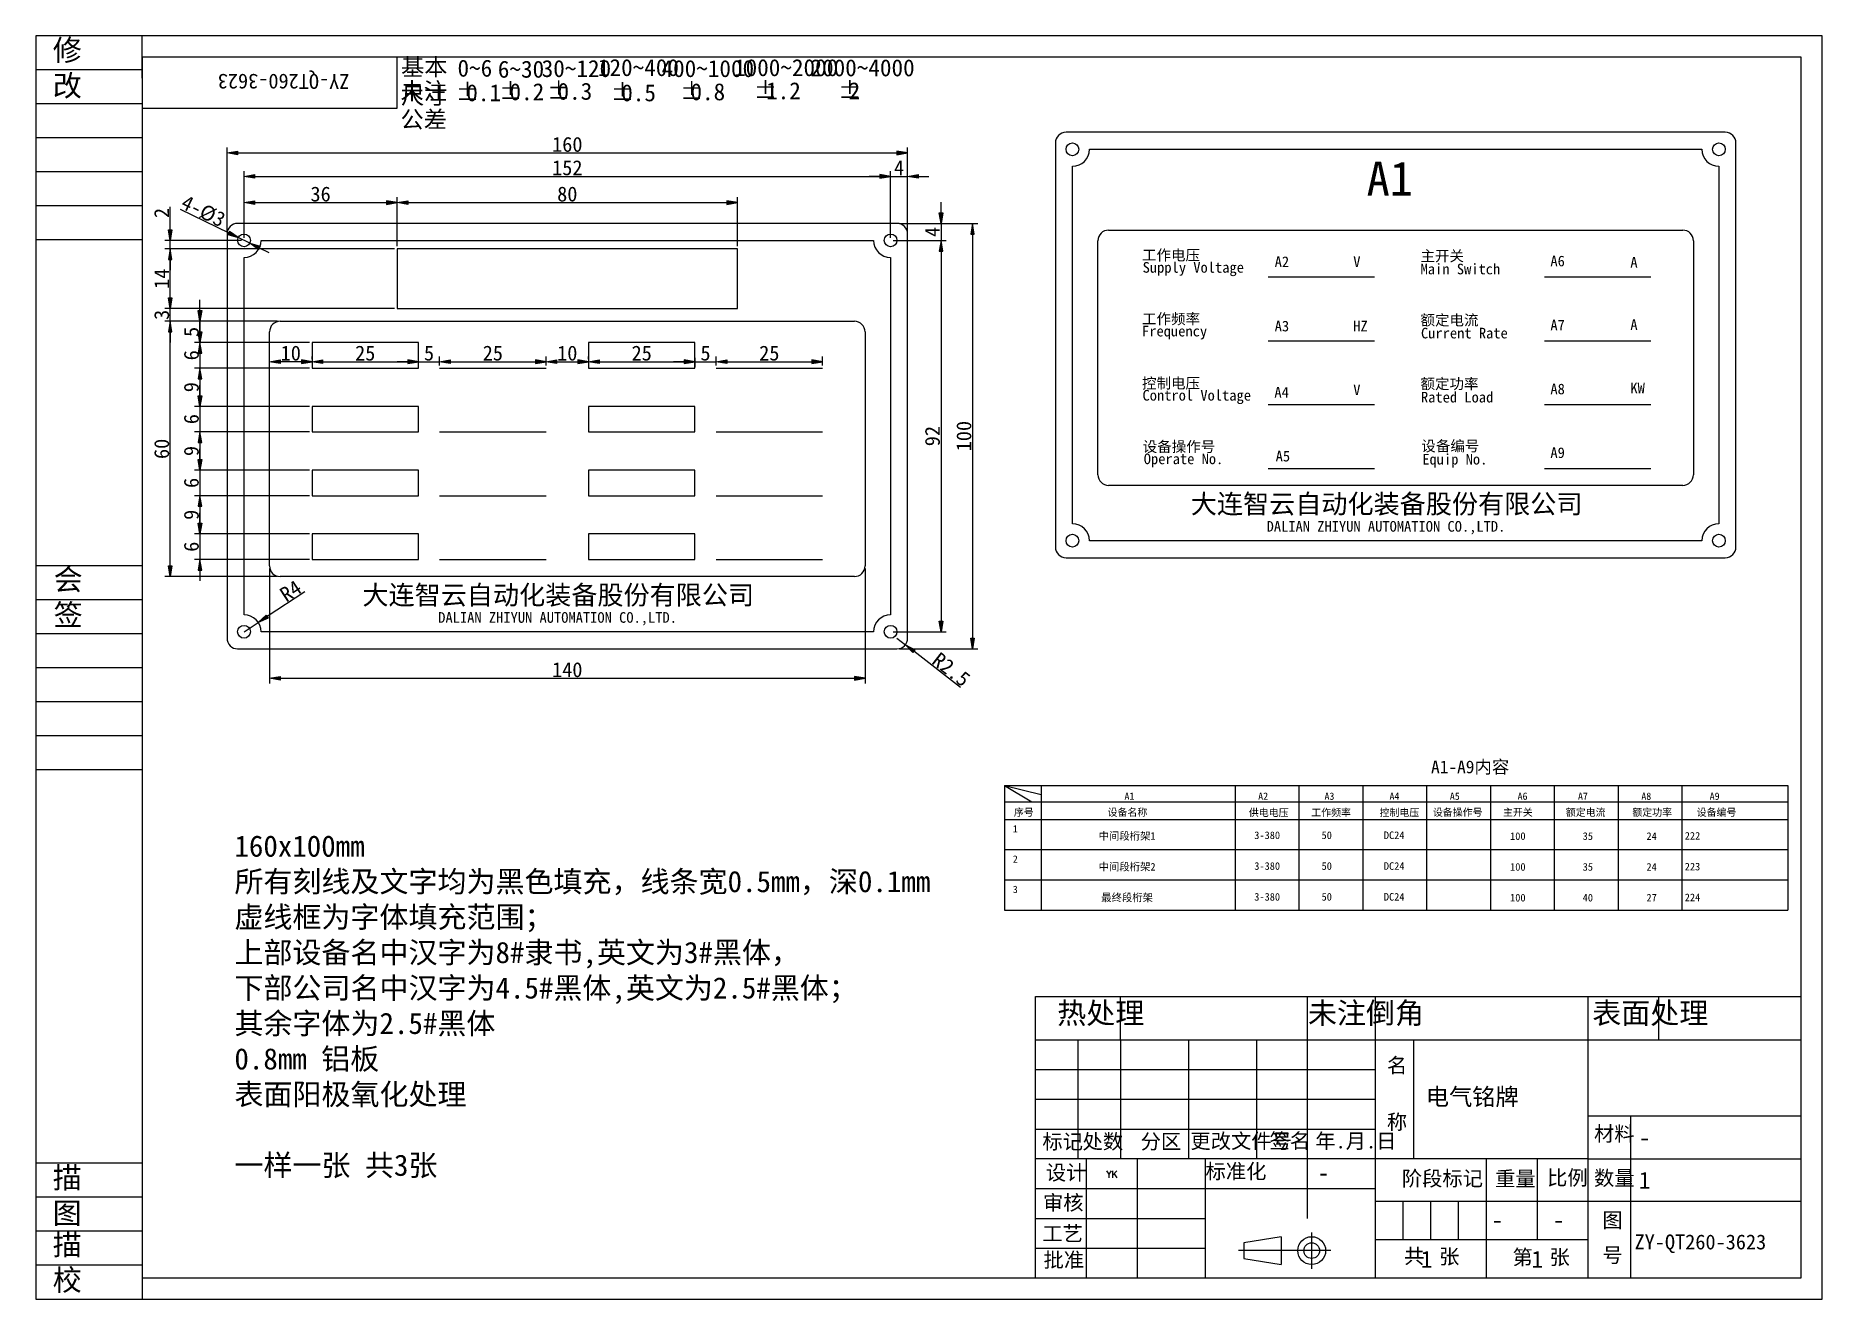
# Model space of a CAD drawing. Header units: millimetres. Extents: x 0 to 3335, y -461 to 272.
# Drawn here: x 2697 to 3335, y -461 to -10 of the extents above; entities outside this region: 1.
import ezdxf
from ezdxf.enums import TextEntityAlignment as Align

# ---------------------------------------------------------------- set-up
doc = ezdxf.new("R2010")
doc.units = ezdxf.units.MM
doc.layers.get('0').update_dxf_attribs({"lineweight": 18})
for name, color, linetype, lineweight in [('01', 7, 'Continuous', 25), ('02', 1, 'Continuous', 25), ('0_1', 7, 'Continuous', 25), ('11_1', 1, 'Continuous', 25), ('6', 7, 'Continuous', 25), ('EPLAN100_1', 7, 'Continuous', 50), ('EPLAN108', 5, 'Continuous', 35), ('EPLAN201', 73, 'Continuous', 35), ('EPLAN451', 73, 'Continuous', 35), ('EPLAN452', 73, 'Continuous', 35), ('EPLAN453', 73, 'Continuous', 35), ('尺寸线层', 3, 'Continuous', 18)]:
    doc.layers.add(name, color=color, linetype=linetype, lineweight=lineweight)
doc.styles.get("Standard").update_dxf_attribs({"font": 'txt.shx'})
doc.styles.add('宋体', font='')
doc.styles.get('宋体').set_extended_font_data('宋体')

# ---------------------------------------------------------------- blocks, each defined once
blk = doc.blocks.new('标题栏')
at = {"layer": '01', "ltscale": 1.52}
for p, q in [((235, 5), (235, 71.2)), ((235, 71.2), (415, 71.2)), ((255, 61), (255, 71.2)), ((299, 19), (299, 71.2)), ((315, 5), (315, 71.2)), ((365, 5), (365, 71.2)), ((381.57, 61), (381.57, 71.2)), ((415, 5), (415, 71.2)), ((235, 61), (415, 61)), ((245, 61), (245, 33)), ((255, 61), (255, 33)), ((271, 61), (271, 33)), ((287, 61), (287, 33)), ((324, 33), (324, 61)), ((415, 43), (365, 43)), ((375, 5), (375, 43)), ((235, 40), (315, 40)), ((365, 33), (235, 33)), ((247, 5), (247, 33)), ((259, 5), (259, 33)), ((275, 5), (275, 33)), ((341, 33), (341, 5)), ((353, 33), (353, 14)), ((365, 33), (415, 33)), ((235, 26), (315, 26)), ((415, 23), (315, 23)), ((292.83, 14.7), (284.04, 13.27)), ((284.04, 13.27), (284.04, 9.59)), ((292.83, 14.7), (292.83, 8.15)), ((299.97, 7.13), (299.97, 15.72)), ((365, 14), (315, 14)), ((304.45, 11.43), (282.75, 11.43)), ((284.04, 9.59), (292.83, 8.15)), ((235, 5), (415, 5))]:
    blk.add_line(p, q, dxfattribs=at)
for radius in [3.28, 1.84]:
    blk.add_circle((299.97, 11.43), radius, dxfattribs=at)
at = {"layer": '02', "ltscale": 1.52}
for p, q in [((235, 54), (315, 54)), ((235, 47), (315, 47)), ((321.5, 14), (321.5, 23)), ((328, 14), (328, 23)), ((334.5, 14), (334.5, 23)), ((235, 19), (275, 19)), ((235, 12), (275, 12))]:
    blk.add_line(p, q, dxfattribs=at)
at = {"layer": '11_1', "style": '宋体'}
for s, height, p in [('热处理', 5, (240.15, 69.78)), ('未注倒角', 5, (299.09, 69.78)), ('表面处理', 5, (365.93, 69.78)), ('名', 3.5, (317.64, 56.72)), ('称', 3.5, (317.64, 43.43)), ('标记', 3.5, (236.66, 38.81)), ('处数', 3.5, (246.09, 38.84)), ('分区', 3.5, (259.75, 38.84)), ('更改文件号', 3.5, (271.46, 38.94)), ('签名', 3.5, (290.05, 38.99)), ('年.月.日', 3.5, (300.81, 38.96)), ('材料', 3.5, (366.33, 40.66)), ('设计', 3.5, (237.47, 31.53)), ('标准化', 3.5, (275, 31.81)), ('阶段标记', 3.5, (321.15, 30.15)), ('重量', 3.5, (343.08, 30.09)), ('比例', 3.5, (355.31, 30.32)), ('数量', 3.5, (366.33, 30.25)), ('审核', 3.5, (236.79, 24.46)), ('工艺', 3.5, (236.63, 17.2)), ('图', 3.5, (368.3, 20.35)), ('批准', 3.5, (236.92, 11)), ('共', 3.5, (321.69, 11.91)), ('张', 3.5, (329.92, 11.8)), ('第', 3.5, (347.18, 11.65)), ('张', 3.5, (355.87, 11.67)), ('号', 3.5, (368.3, 12.13))]:
    blk.add_text(s, height=height, dxfattribs=at).set_placement(p, align=Align.TOP_LEFT)
blk = doc.blocks.new('EPLFRAME')
at = {"layer": 'EPLAN201', "color": 0, "linetype": 'Continuous', "lineweight": 18, "ltscale": 4}
for p, q in [((37, 267.5), (37, 271.5)), ((77, 267.5), (77, 271.5)), ((117, 267.5), (117, 271.5)), ((157, 267.5), (157, 271.5)), ((197, 267.5), (197, 271.5)), ((237, 267.5), (237, 271.5)), ((277, 267.5), (277, 271.5)), ((317, 267.5), (317, 271.5)), ((357, 267.5), (357, 271.5)), ((0, 267.5), (395, 267.5))]:
    blk.add_line(p, q, dxfattribs=at)
at = {"layer": 'EPLAN201', "color": 0, "linetype": 'Continuous', "lineweight": 13, "ltscale": 4}
for p, q in [((-0.04, 13.42), (104.76, 13.42)), ((228.81, 18), (228.81, 0)), ((372, 18), (372, 0)), ((-0.04, 8.83), (202.64, 8.76)), ((203, 7.91), (276, 8)), ((351.32, 6.92), (395, 7)), ((-0.04, 4.83), (55, 4.83)), ((134.06, 4.14), (276, 4))]:
    blk.add_line(p, q, dxfattribs=at)
at = {"layer": 'EPLAN201', "color": 0, "linetype": 'Continuous', "lineweight": 35, "ltscale": 4}
for p, q in [((0, 18), (395, 18)), ((31, 18), (31, 0)), ((55, 18), (55, 0)), ((104.66, 17.97), (104.66, -0.03)), ((134.03, 18), (134.03, 0)), ((203, 18), (203, 0)), ((276, 18), (276, 0)), ((351.32, 18), (351.32, 0))]:
    blk.add_line(p, q, dxfattribs=at)
blk.add_lwpolyline([(0, 0), (395, 0), (395, 271.5), (0, 271.5)], close=True, dxfattribs=at)
at = {"layer": 'EPLAN108', "color": 0, "style": '宋体'}
blk.add_text('HJ_D10', height=1.804, dxfattribs=at).set_placement((32.5, 1))
at = {"layer": 'EPLAN201', "color": 0, "style": '宋体'}
for s, p in [('创建日期', (4.07, 14.21)), ('更改日期', (4.05, 9.71)), ('当前日期', (4.05, 5.5))]:
    blk.add_text(s, height=1.804, dxfattribs=at).set_placement(p, align=Align.BOTTOM_LEFT)
at = {"layer": 'EPLAN201', "style": '宋体'}
for s, p in [('=', (354, 14.75)), ('+', (354, 9.75))]:
    blk.add_text(s, height=2.5, dxfattribs=at).set_placement(p, align=Align.MIDDLE_CENTER)
at = {"layer": 'EPLAN201', "color": 0, "attachment_point": 7, "style": '宋体'}
for s, insert, char_height, width in [('EQUIPMENT\\PDESIGNATION', (207.61, 10.27), 1.8036, 28.2329), ('EQUIPMENT NO.', (207.6, 4.52), 1.8036, 23.8196), ('PLOT FRAME', (4.14, 1.11), 1.804, 19.1343), ('DRAWINGS NO.', (207.58, 0.61), 1.8036, 21.9153), ('<-- SHEET', (362.99, 4.81), 1.303, 12.3019), ('SHEET -->', (372.74, 4.93), 1.303, 12.2801)]:
    blk.add_mtext(s, dxfattribs=dict(at, insert=insert, char_height=char_height, width=width))
at = {"layer": 'EPLAN451', "color": 0, "style": '宋体'}
for tag, p, height in [('14_10021', (32.5, 14.5), 1.8), ('14_10015', (135.99, 14.37), 1.8), ('14_10011', (229.42, 11.95), 1.8), ('14_10027', (32.5, 5.5), 1.8), ('14_10016', (135.99, 9.87), 1.8), ('14_10017', (135.99, 5.37), 1.8), ('14_40007', (230.31, 5), 1.8), ('14_10000', (56.44, 3.11), 2.5), ('14_10014', (135.99, 0.87), 1.8), ('14_10013', (230.31, 1), 1.8)]:
    blk.add_attdef(tag, p, '', height=height, dxfattribs=at)
at = {"layer": 'EPLAN452', "color": 0, "style": '宋体'}
for tag, p in [('4_11020', (56.5, 14.5)), ('4_11024', (32.5, 10)), ('4_11022', (56.5, 10)), ('4_11040', (374, 1))]:
    blk.add_attdef(tag, p, '', height=1.8, dxfattribs=at)
for tag, p in [('4_1120', (357, 14.75)), ('4_1220', (357, 9.75))]:
    blk.add_attdef(tag, text='', height=2.5, dxfattribs=at).set_placement(p, align=Align.MIDDLE_LEFT)
blk.add_attdef('4_11000', text='', height=3.51, dxfattribs=at).set_placement((383.54, 12.13), align=Align.MIDDLE_CENTER)
blk.add_attdef('4_11011', text='', height=2.5, dxfattribs=at).set_placement((313.59, 8.11), align=Align.CENTER)
blk.add_attdef('4_11041', text='', height=1.8, dxfattribs=at).set_placement((370, 1), align=Align.RIGHT)
at = {"layer": 'EPLAN453', "color": 0, "style": '宋体'}
for tag, p in [('53_19005_9', (18, 268.5)), ('53_19005_8', (57, 268.5)), ('53_19005_7', (97, 268.5)), ('53_19005_6', (137, 268.5)), ('53_19005_5', (177, 268.5)), ('53_19005_4', (217, 268.5)), ('53_19005_3', (257, 268.5)), ('53_19005_2', (297, 268.5)), ('53_19005_1', (337, 268.5)), ('53_19005', (377, 268.5))]:
    blk.add_attdef(tag, text='', height=1.8, dxfattribs=at).set_placement(p, align=Align.CENTER)

msp = doc.modelspace()

# ---------------------------------------------------------------- hatches: boundary and pattern name
at = {"layer": '0_1', "ltscale": 1.52}
for points in [[(2769.15, -50.82), (2769.15, -52.09), (2765.35, -51.45)], [(3004.75, -50.82), (3004.75, -52.09), (3008.55, -51.45)], [(2775.23, -59.16), (2775.23, -60.43), (2771.43, -59.8)], [(2998.67, -59.16), (2998.67, -60.43), (3002.47, -59.8)], [(2998.67, -59.16), (2998.67, -60.43), (3002.47, -59.8)], [(3012.34, -59.16), (3012.34, -60.43), (3008.54, -59.8)], [(2775.23, -68.55), (2775.23, -69.82), (2771.43, -69.18)], [(2822.35, -68.55), (2822.35, -69.82), (2826.15, -69.18)], [(2829.95, -68.55), (2829.95, -69.82), (2826.15, -69.18)], [(2943.95, -68.55), (2943.95, -69.82), (2947.75, -69.18)], [(3019.86, -72.82), (3021.12, -72.82), (3020.49, -76.62)], [(2744.42, -78.89), (2745.69, -78.89), (2745.06, -82.69)], [(2766.25, -79.45), (2765.69, -80.58), (2769.38, -81.69)], [(3019.86, -86.49), (3021.12, -86.49), (3020.49, -82.69)], [(3019.86, -86.49), (3021.12, -86.49), (3020.49, -82.69)], [(3031.09, -80.42), (3032.36, -80.42), (3031.73, -76.62)], [(2744.42, -89.53), (2745.69, -89.53), (2745.06, -85.73)], [(2744.42, -89.53), (2745.69, -89.53), (2745.06, -85.73)], [(2777.16, -84.8), (2776.61, -85.94), (2773.47, -83.7)], [(2744.42, -103.21), (2745.69, -103.21), (2745.06, -107.01)], [(2744.42, -103.21), (2745.69, -103.21), (2745.06, -107.01)], [(2755.04, -107.77), (2756.31, -107.77), (2755.67, -111.57)], [(2744.42, -115.37), (2745.69, -115.37), (2745.06, -111.57)], [(2744.42, -115.37), (2745.69, -115.37), (2745.06, -111.57)], [(2755.04, -115.37), (2756.31, -115.37), (2755.67, -119.17)], [(2755.04, -122.97), (2756.31, -122.97), (2755.67, -119.17)], [(2784.34, -125.39), (2784.34, -126.65), (2780.54, -126.02)], [(2791.94, -125.39), (2791.94, -126.65), (2795.74, -126.02)], [(2799.53, -125.39), (2799.53, -126.65), (2795.73, -126.02)], [(2829.94, -125.39), (2829.94, -126.65), (2833.74, -126.02)], [(2829.94, -125.39), (2829.94, -126.65), (2833.74, -126.02)], [(2845.14, -125.39), (2845.14, -126.65), (2841.34, -126.02)], [(2845.14, -125.39), (2845.14, -126.65), (2841.34, -126.02)], [(2875.54, -125.39), (2875.54, -126.65), (2879.34, -126.02)], [(2883.14, -125.39), (2883.14, -126.65), (2879.34, -126.02)], [(2890.74, -125.39), (2890.74, -126.65), (2894.54, -126.02)], [(2898.34, -125.39), (2898.34, -126.65), (2894.54, -126.02)], [(2928.74, -125.39), (2928.74, -126.65), (2932.54, -126.02)], [(2928.74, -125.39), (2928.74, -126.65), (2932.54, -126.02)], [(2943.94, -125.39), (2943.94, -126.65), (2940.14, -126.02)], [(2943.94, -125.39), (2943.94, -126.65), (2940.14, -126.02)], [(2974.34, -125.39), (2974.34, -126.65), (2978.14, -126.02)], [(2755.04, -132.09), (2756.31, -132.09), (2755.67, -128.29)], [(2755.04, -132.09), (2756.31, -132.09), (2755.67, -128.29)], [(2755.04, -138.17), (2756.31, -138.17), (2755.67, -141.97)], [(2755.04, -138.17), (2756.31, -138.17), (2755.67, -141.97)], [(2755.04, -154.89), (2756.31, -154.89), (2755.67, -151.09)], [(2755.04, -154.89), (2756.31, -154.89), (2755.67, -151.09)], [(2755.04, -160.97), (2756.31, -160.97), (2755.67, -164.77)], [(2755.04, -160.97), (2756.31, -160.97), (2755.67, -164.77)], [(2755.04, -177.69), (2756.31, -177.69), (2755.67, -173.89)], [(2755.04, -177.69), (2756.31, -177.69), (2755.67, -173.89)], [(2755.04, -183.77), (2756.31, -183.77), (2755.67, -187.57)], [(2755.04, -183.77), (2756.31, -183.77), (2755.67, -187.57)], [(2755.04, -200.49), (2756.31, -200.49), (2755.67, -196.69)], [(2744.42, -198.97), (2745.69, -198.97), (2745.06, -202.77)], [(2779.34, -216.59), (2780.04, -217.64), (2776.51, -219.2)], [(3019.86, -218.73), (3021.12, -218.73), (3020.49, -222.53)], [(3011.15, -228.97), (3010.37, -229.97), (3007.76, -227.14)], [(3031.09, -224.81), (3032.36, -224.81), (3031.73, -228.61)], [(2784.34, -238.51), (2784.34, -239.77), (2780.54, -239.14)], [(2989.54, -238.51), (2989.54, -239.77), (2993.34, -239.14)]]:
    msp.add_hatch(color=0, dxfattribs=at).paths.add_polyline_path(points, flags=0)

# ---------------------------------------------------------------- linework, layer by layer
at = {"layer": '01', "linetype": 'Continuous', "lineweight": 25, "ltscale": 1.52}
for points in [[(2697, -461), (3335.4, -461), (3335.4, -9.56), (2697, -9.56)], [(2735, -453.4), (3327.8, -453.4), (3327.8, -17.16), (2735, -17.16)]]:
    msp.add_lwpolyline(points, close=True, dxfattribs=at)
msp.add_lwpolyline([(2735, -35.4), (2826.2, -35.4), (2826.2, -17.16)], dxfattribs=at)
at = {"layer": '02', "ltscale": 1.52}
for p, q in [((2735, -24.76), (2735, -9.56)), ((2735, -21.72), (2697, -21.72)), ((2735, -33.88), (2697, -33.88)), ((2735, -46.04), (2697, -46.04)), ((2735, -58.2), (2697, -58.2)), ((2735, -70.36), (2697, -70.36)), ((2735, -82.52), (2697, -82.52)), ((2697, -198.8), (2735, -198.8)), ((2697, -210.96), (2735, -210.96)), ((2697, -223.12), (2735, -223.12)), ((2697, -235.28), (2735, -235.28)), ((2697, -247.44), (2735, -247.44)), ((2697, -259.6), (2735, -259.6)), ((2697, -271.76), (2735, -271.76)), ((2735, -412.36), (2697, -412.36)), ((2735, -424.52), (2697, -424.52)), ((2735, -436.68), (2697, -436.68)), ((2735, -445.8), (2735, -461)), ((2735, -448.84), (2697, -448.84))]:
    msp.add_line(p, q, dxfattribs=at)
at = {"layer": '0_1', "color": 0, "lineweight": 25, "ltscale": 1.52}
for p, q in [((2765.35, -79.47), (2765.35, -49.55)), ((3008.55, -79.47), (3008.55, -49.55)), ((2769.15, -51.45), (3004.75, -51.45)), ((2771.43, -81.74), (2771.43, -57.9)), ((2775.23, -59.8), (2998.67, -59.8)), ((2998.67, -59.8), (2994.87, -59.8)), ((3002.47, -81.74), (3002.47, -57.9)), ((3002.47, -58.85), (3002.47, -57.9)), ((3002.47, -59.8), (3008.54, -59.8)), ((3008.54, -59.06), (3008.54, -57.9)), ((3012.34, -59.8), (3016.14, -59.8)), ((2771.43, -81.74), (2771.43, -67.28)), ((2775.23, -69.18), (2822.35, -69.18)), ((2826.15, -84.78), (2826.15, -67.28)), ((2826.15, -84.78), (2826.15, -67.28)), ((2829.95, -69.18), (2943.95, -69.18)), ((2947.75, -84.78), (2947.75, -67.28)), ((3020.49, -72.82), (3020.49, -69.02)), ((2745.06, -78.89), (2745.06, -70.71)), ((2748.59, -71.49), (2765.97, -80.02)), ((2770.48, -82.69), (2743.16, -82.69)), ((2745.06, -85.73), (2745.06, -82.69)), ((2773.47, -83.7), (2769.38, -81.69)), ((3003.42, -82.69), (3022.39, -82.69)), ((3003.42, -82.69), (3022.39, -82.69)), ((3005.7, -76.62), (3033.63, -76.62)), ((3005.7, -76.62), (3022.39, -76.62)), ((3020.49, -76.62), (3020.49, -82.69)), ((3031.73, -80.42), (3031.73, -224.81)), ((2825.2, -85.73), (2743.16, -85.73)), ((2825.2, -85.73), (2743.16, -85.73)), ((2776.89, -85.37), (2780.3, -87.04)), ((3020.49, -86.49), (3020.49, -90.29)), ((3020.49, -86.49), (3020.49, -218.73)), ((2745.06, -103.21), (2745.06, -89.53)), ((2745.06, -89.53), (2745.06, -93.33)), ((2745.06, -103.21), (2745.06, -99.41)), ((2825.2, -107.01), (2743.16, -107.01)), ((2825.2, -107.01), (2743.16, -107.01)), ((2745.06, -111.57), (2745.06, -107.01)), ((2755.67, -107.77), (2755.67, -103.97)), ((2783.39, -111.57), (2743.16, -111.57)), ((2744.11, -111.57), (2743.16, -111.57)), ((2783.39, -111.57), (2753.77, -111.57)), ((2755.67, -111.57), (2755.67, -119.17)), ((2755.67, -115.37), (2755.67, -111.57)), ((2745.06, -198.97), (2745.06, -115.37)), ((2745.06, -115.37), (2745.06, -119.17)), ((2794.79, -119.17), (2753.77, -119.17)), ((2794.79, -119.17), (2753.77, -119.17)), ((2755.67, -119.17), (2755.67, -128.29)), ((2755.67, -122.97), (2755.67, -126.77)), ((2780.54, -125.07), (2780.54, -124.12)), ((2791.94, -126.02), (2784.34, -126.02)), ((2795.73, -124.68), (2795.73, -127.92)), ((2795.74, -125.07), (2795.74, -124.12)), ((2799.53, -126.02), (2829.94, -126.02)), ((2829.94, -126.02), (2826.14, -126.02)), ((2833.74, -125.07), (2833.74, -124.12)), ((2833.74, -125.07), (2833.74, -124.12)), ((2833.74, -126.02), (2841.34, -126.02)), ((2841.34, -127.34), (2841.34, -124.12)), ((2841.34, -127.34), (2841.34, -124.12)), ((2845.14, -126.02), (2848.94, -126.02)), ((2845.14, -126.02), (2875.54, -126.02)), ((2879.34, -127.34), (2879.34, -124.12)), ((2879.34, -127.34), (2879.34, -124.12)), ((2883.14, -126.02), (2890.74, -126.02)), ((2894.54, -125.07), (2894.54, -124.12)), ((2894.54, -125.07), (2894.54, -124.12)), ((2898.34, -126.02), (2928.74, -126.02)), ((2928.74, -126.02), (2924.94, -126.02)), ((2932.54, -125.07), (2932.54, -124.12)), ((2932.54, -124.69), (2932.54, -127.92)), ((2932.54, -126.02), (2940.14, -126.02)), ((2940.14, -127.34), (2940.14, -124.12)), ((2940.14, -127.34), (2940.14, -124.12)), ((2943.94, -126.02), (2947.74, -126.02)), ((2943.94, -126.02), (2974.34, -126.02)), ((2978.14, -127.34), (2978.14, -124.12)), ((2794.79, -128.29), (2753.77, -128.29)), ((2794.79, -128.29), (2753.77, -128.29)), ((2755.67, -132.09), (2755.67, -135.89)), ((2755.67, -132.09), (2755.67, -138.17)), ((2755.67, -138.17), (2755.67, -134.37)), ((2794.79, -141.97), (2753.77, -141.97)), ((2794.79, -141.97), (2753.77, -141.97)), ((2755.67, -141.97), (2755.67, -151.09)), ((2794.79, -151.09), (2753.77, -151.09)), ((2794.79, -151.09), (2753.77, -151.09)), ((2755.67, -154.89), (2755.67, -158.69)), ((2755.67, -154.89), (2755.67, -160.97)), ((2755.67, -160.97), (2755.67, -157.17)), ((2794.79, -164.77), (2753.77, -164.77)), ((2794.79, -164.77), (2753.77, -164.77)), ((2755.67, -164.77), (2755.67, -173.89)), ((2794.79, -173.89), (2753.77, -173.89)), ((2794.79, -173.89), (2753.77, -173.89)), ((2755.67, -177.69), (2755.67, -181.49)), ((2755.67, -177.69), (2755.67, -183.77)), ((2755.67, -183.77), (2755.67, -179.97)), ((2794.79, -187.57), (2753.77, -187.57)), ((2794.79, -187.57), (2753.77, -187.57)), ((2755.67, -187.57), (2755.67, -196.69)), ((2794.79, -196.69), (2753.77, -196.69)), ((2783.39, -202.77), (2743.16, -202.77)), ((2755.67, -200.49), (2755.67, -204.29)), ((2780.54, -199.92), (2780.54, -241.04)), ((2993.34, -199.92), (2993.34, -241.04)), ((2793.18, -208.27), (2779.69, -217.11)), ((2771.43, -222.53), (2776.51, -219.2)), ((3003.42, -222.53), (3022.39, -222.53)), ((3004.75, -224.81), (3007.76, -227.14)), ((3005.7, -228.61), (3033.63, -228.61)), ((3027.45, -242.41), (3010.76, -229.47)), ((2784.34, -239.14), (2989.54, -239.14))]:
    msp.add_line(p, q, dxfattribs=at)
at = {"layer": '0_1', "linetype": 'Continuous', "ltscale": 1.52}
for p, q in [((3073.52, -50.14), (3292.4, -50.14)), ((3067.44, -183.9), (3067.44, -56.22)), ((3298.48, -56.22), (3298.48, -183.9)), ((2777.51, -82.69), (2996.39, -82.69)), ((2771.43, -216.45), (2771.43, -88.77)), ((3002.47, -88.77), (3002.47, -216.45)), ((3292.4, -189.98), (3073.52, -189.98)), ((2996.39, -222.53), (2777.51, -222.53))]:
    msp.add_line(p, q, dxfattribs=at)
at = {"layer": '0_1', "color": 7, "linetype": 'Continuous', "lineweight": 25, "ltscale": 1.52}
for p, q in [((3076.55, -166.42), (3076.55, -82.82)), ((3289.35, -82.82), (3289.35, -166.42))]:
    msp.add_line(p, q, dxfattribs=at)
at = {"layer": '0_1', "linetype": 'Continuous', "lineweight": 25, "ltscale": 1.52}
for p, q in [((3080.35, -79.02), (3285.55, -79.02)), ((2784.34, -111.57), (2989.54, -111.57)), ((2780.54, -198.97), (2780.54, -115.37)), ((2993.34, -115.37), (2993.34, -198.97)), ((3285.55, -170.22), (3080.35, -170.22)), ((2989.54, -202.77), (2784.34, -202.77))]:
    msp.add_line(p, q, dxfattribs=at)
at = {"layer": '0_1', "linetype": 'Continuous', "lineweight": 25, "ltscale": 6.08}
msp.add_line((2780.54, -151.32), (2780.54, -143.72), dxfattribs=at)
at = {"layer": '0_1', "color": 7, "linetype": 'Continuous', "lineweight": 0, "ltscale": 1.52}
msp.add_line((3289.35, -189.98), (3288.4, -189.98), dxfattribs=at)
at = {"layer": '0_1', "linetype": 'Continuous', "lineweight": 0, "ltscale": 1.52}
msp.add_line((2993.34, -222.53), (2992.39, -222.53), dxfattribs=at)
at = {"layer": '0_1', "color": 0, "ltscale": 1.52}
for points in [[(2769.15, -50.82), (2769.15, -52.09), (2765.35, -51.45)], [(3004.75, -50.82), (3004.75, -52.09), (3008.55, -51.45)], [(2775.23, -59.16), (2775.23, -60.43), (2771.43, -59.8)], [(2998.67, -59.16), (2998.67, -60.43), (3002.47, -59.8)], [(2998.67, -59.16), (2998.67, -60.43), (3002.47, -59.8)], [(3012.34, -59.16), (3012.34, -60.43), (3008.54, -59.8)], [(2775.23, -68.55), (2775.23, -69.82), (2771.43, -69.18)], [(2822.35, -68.55), (2822.35, -69.82), (2826.15, -69.18)], [(2829.95, -68.55), (2829.95, -69.82), (2826.15, -69.18)], [(2943.95, -68.55), (2943.95, -69.82), (2947.75, -69.18)], [(3019.86, -72.82), (3021.12, -72.82), (3020.49, -76.62)], [(2744.42, -78.89), (2745.69, -78.89), (2745.06, -82.69)], [(2766.25, -79.45), (2765.69, -80.58), (2769.38, -81.69)], [(3019.86, -86.49), (3021.12, -86.49), (3020.49, -82.69)], [(3019.86, -86.49), (3021.12, -86.49), (3020.49, -82.69)], [(3031.09, -80.42), (3032.36, -80.42), (3031.73, -76.62)], [(2744.42, -89.53), (2745.69, -89.53), (2745.06, -85.73)], [(2744.42, -89.53), (2745.69, -89.53), (2745.06, -85.73)], [(2777.16, -84.8), (2776.61, -85.94), (2773.47, -83.7)], [(2744.42, -103.21), (2745.69, -103.21), (2745.06, -107.01)], [(2744.42, -103.21), (2745.69, -103.21), (2745.06, -107.01)], [(2755.04, -107.77), (2756.31, -107.77), (2755.67, -111.57)], [(2744.42, -115.37), (2745.69, -115.37), (2745.06, -111.57)], [(2744.42, -115.37), (2745.69, -115.37), (2745.06, -111.57)], [(2755.04, -115.37), (2756.31, -115.37), (2755.67, -119.17)], [(2755.04, -122.97), (2756.31, -122.97), (2755.67, -119.17)], [(2784.34, -125.39), (2784.34, -126.65), (2780.54, -126.02)], [(2791.94, -125.39), (2791.94, -126.65), (2795.74, -126.02)], [(2799.53, -125.39), (2799.53, -126.65), (2795.73, -126.02)], [(2829.94, -125.39), (2829.94, -126.65), (2833.74, -126.02)], [(2829.94, -125.39), (2829.94, -126.65), (2833.74, -126.02)], [(2845.14, -125.39), (2845.14, -126.65), (2841.34, -126.02)], [(2845.14, -125.39), (2845.14, -126.65), (2841.34, -126.02)], [(2875.54, -125.39), (2875.54, -126.65), (2879.34, -126.02)], [(2883.14, -125.39), (2883.14, -126.65), (2879.34, -126.02)], [(2890.74, -125.39), (2890.74, -126.65), (2894.54, -126.02)], [(2898.34, -125.39), (2898.34, -126.65), (2894.54, -126.02)], [(2928.74, -125.39), (2928.74, -126.65), (2932.54, -126.02)], [(2928.74, -125.39), (2928.74, -126.65), (2932.54, -126.02)], [(2943.94, -125.39), (2943.94, -126.65), (2940.14, -126.02)], [(2943.94, -125.39), (2943.94, -126.65), (2940.14, -126.02)], [(2974.34, -125.39), (2974.34, -126.65), (2978.14, -126.02)], [(2755.04, -132.09), (2756.31, -132.09), (2755.67, -128.29)], [(2755.04, -132.09), (2756.31, -132.09), (2755.67, -128.29)], [(2755.04, -138.17), (2756.31, -138.17), (2755.67, -141.97)], [(2755.04, -138.17), (2756.31, -138.17), (2755.67, -141.97)], [(2755.04, -154.89), (2756.31, -154.89), (2755.67, -151.09)], [(2755.04, -154.89), (2756.31, -154.89), (2755.67, -151.09)], [(2755.04, -160.97), (2756.31, -160.97), (2755.67, -164.77)], [(2755.04, -160.97), (2756.31, -160.97), (2755.67, -164.77)], [(2755.04, -177.69), (2756.31, -177.69), (2755.67, -173.89)], [(2755.04, -177.69), (2756.31, -177.69), (2755.67, -173.89)], [(2755.04, -183.77), (2756.31, -183.77), (2755.67, -187.57)], [(2755.04, -183.77), (2756.31, -183.77), (2755.67, -187.57)], [(2755.04, -200.49), (2756.31, -200.49), (2755.67, -196.69)], [(2744.42, -198.97), (2745.69, -198.97), (2745.06, -202.77)], [(2779.34, -216.59), (2780.04, -217.64), (2776.51, -219.2)], [(3019.86, -218.73), (3021.12, -218.73), (3020.49, -222.53)], [(3011.15, -228.97), (3010.37, -229.97), (3007.76, -227.14)], [(3031.09, -224.81), (3032.36, -224.81), (3031.73, -228.61)], [(2784.34, -238.51), (2784.34, -239.77), (2780.54, -239.14)], [(2989.54, -238.51), (2989.54, -239.77), (2993.34, -239.14)]]:
    msp.add_lwpolyline(points, close=True, dxfattribs=at)
at = {"layer": '0_1', "color": 7, "linetype": 'Continuous', "lineweight": 0, "ltscale": 1.52}
for centre in [(3067.44, -50.14), (3298.48, -50.14), (3067.44, -189.98), (3298.48, -189.98)]:
    msp.add_circle(centre, 2.28, dxfattribs=at)
at = {"layer": '0_1', "linetype": 'Continuous', "lineweight": 0, "ltscale": 1.52}
for centre in [(2771.43, -82.69), (3002.47, -82.69), (2771.43, -222.53), (3002.47, -222.53)]:
    msp.add_circle(centre, 2.28, dxfattribs=at)
at = {"layer": '0_1', "linetype": 'Continuous', "ltscale": 1.52}
for centre, start, end in [((3067.44, -50.14), 270, 0), ((3298.48, -50.14), 180, 270), ((2771.43, -82.69), 270, 0), ((3002.47, -82.69), 180, 270), ((3067.44, -189.98), 0, 90), ((3298.48, -189.98), 90, 180), ((2771.43, -222.53), 0, 90), ((3002.47, -222.53), 90, 180)]:
    msp.add_arc(centre, 6.08, start, end, dxfattribs=at)
at = {"layer": '0_1', "color": 7, "linetype": 'Continuous', "lineweight": 25, "ltscale": 1.52}
for centre, start, end in [((3080.35, -82.82), 90, 180), ((3080.35, -166.42), 180, 270)]:
    msp.add_arc(centre, 3.8, start, end, dxfattribs=at)
at = {"layer": '0_1', "linetype": 'Continuous', "lineweight": 25, "ltscale": 1.52}
for centre, start, end in [((3285.55, -82.82), 0, 90), ((2784.34, -115.37), 90, 180), ((2989.54, -115.37), 0, 90), ((3285.55, -166.42), 270, 0), ((2784.34, -198.97), 180, 270), ((2989.54, -198.97), 270, 0)]:
    msp.add_arc(centre, 3.8, start, end, dxfattribs=at)
at = {"layer": '6', "color": 0, "linetype": 'ByBlock', "lineweight": 9, "ltscale": 1.52}
for p, q in [((3043.18, -277.45), (3043.18, -321.98)), ((3043.18, -277.45), (3323.14, -277.45)), ((3043.18, -277.45), (3056.32, -280.7)), ((3043.18, -277.45), (3052.93, -283.3)), ((3056.32, -277.45), (3056.32, -321.98)), ((3125.61, -277.45), (3125.61, -321.98)), ((3148.41, -277.45), (3148.41, -321.98)), ((3171.21, -277.45), (3171.21, -321.98)), ((3194.01, -277.45), (3194.01, -321.98)), ((3216.81, -277.45), (3216.81, -321.98)), ((3239.61, -277.45), (3239.61, -321.98)), ((3262.41, -277.45), (3262.41, -321.98)), ((3323.14, -277.45), (3323.14, -321.98)), ((3043.18, -283.31), (3323.14, -283.31)), ((3043.18, -289.55), (3323.14, -289.55)), ((3043.18, -300.36), (3323.14, -300.36)), ((3043.18, -311.17), (3323.14, -311.17)), ((3043.18, -321.98), (3323.14, -321.98))]:
    msp.add_line(p, q, dxfattribs=at)
at = {"layer": '6', "linetype": 'ByBlock', "lineweight": 9, "ltscale": 1.52}
msp.add_line((3285.21, -277.45), (3285.21, -321.98), dxfattribs=at)
at = {"layer": 'EPLAN100_1', "linetype": 'Continuous', "lineweight": 25, "ltscale": 6.08}
for p, q in [((3137.35, -95.74), (3175.35, -95.74)), ((3236.15, -95.74), (3274.15, -95.74)), ((3137.35, -118.54), (3175.35, -118.54)), ((3236.15, -118.54), (3274.15, -118.54)), ((2841.34, -128.29), (2879.34, -128.29)), ((2940.14, -128.29), (2978.14, -128.29)), ((3137.35, -141.34), (3175.35, -141.34)), ((3236.15, -141.34), (3274.15, -141.34)), ((2841.34, -151.09), (2879.34, -151.09)), ((2940.14, -151.09), (2978.14, -151.09)), ((3137.35, -164.14), (3175.35, -164.14)), ((3236.15, -164.13), (3274.15, -164.13)), ((2841.34, -173.89), (2879.34, -173.89)), ((2940.14, -173.89), (2978.14, -173.89)), ((2841.34, -196.69), (2879.34, -196.69)), ((2940.14, -196.67), (2978.14, -196.67))]:
    msp.add_line(p, q, dxfattribs=at)
at = {"layer": 'EPLAN100_1', "color": 7, "linetype": 'Continuous', "lineweight": 25, "ltscale": 6.08}
msp.add_lwpolyline([(3065.16, -196.06), (3300.76, -196.06, 0.414214), (3304.56, -192.26), (3304.56, -47.87, 0.414214), (3300.76, -44.07), (3065.16, -44.07, 0.414214), (3061.36, -47.87), (3061.36, -192.26, 0.414214)], format="xyb", close=True, dxfattribs=at)
at = {"layer": 'EPLAN100_1', "linetype": 'Continuous', "lineweight": 25, "ltscale": 6.08}
msp.add_lwpolyline([(2769.15, -228.61), (3004.75, -228.61, 0.414214), (3008.55, -224.81), (3008.55, -80.42, 0.414214), (3004.75, -76.62), (2769.15, -76.62, 0.414214), (2765.35, -80.42), (2765.35, -224.81, 0.414214)], format="xyb", close=True, dxfattribs=at)
at = {"layer": 'EPLAN100_1', "linetype": 'Continuous', "lineweight": 13, "ltscale": 6.08}
for points in [[(2826.15, -107.01), (2947.75, -107.01), (2947.75, -85.73), (2826.15, -85.73)], [(2795.74, -128.29), (2833.74, -128.29), (2833.74, -119.17), (2795.74, -119.17)], [(2894.54, -128.3), (2932.54, -128.3), (2932.54, -119.18), (2894.54, -119.18)], [(2795.74, -151.09), (2833.74, -151.09), (2833.74, -141.97), (2795.74, -141.97)], [(2894.54, -151.1), (2932.54, -151.1), (2932.54, -141.98), (2894.54, -141.98)], [(2795.74, -173.89), (2833.74, -173.89), (2833.74, -164.77), (2795.74, -164.77)], [(2894.54, -173.9), (2932.54, -173.9), (2932.54, -164.78), (2894.54, -164.78)], [(2795.74, -196.69), (2833.74, -196.69), (2833.74, -187.57), (2795.74, -187.57)], [(2894.54, -196.7), (2932.54, -196.7), (2932.54, -187.58), (2894.54, -187.58)]]:
    msp.add_lwpolyline(points, close=True, dxfattribs=at)

# ---------------------------------------------------------------- block references
ref = msp.add_blockref('EPLFRAME', (0, 0))
ref.add_attrib('4_11040', '+CT1/100', (374, 1), dxfattribs={"layer": 'EPLAN452', "color": 0, "height": 1.804, "style": '宋体'})
ref.add_attrib('4_11041', '95', dxfattribs={"layer": 'EPLAN452', "color": 0, "height": 1.804, "style": '宋体'}).set_placement((370, 1), align=Align.RIGHT)
ref.add_attrib('4_11011', '铭牌', dxfattribs={"layer": 'EPLAN452', "color": 0, "height": 2.505, "style": '宋体'}).set_placement((313.59, 8.11), align=Align.CENTER)
ref.add_attrib('14_10013', '01', (230.31, 1), dxfattribs={"layer": 'EPLAN451', "color": 0, "height": 1.804, "style": '宋体'})
ref.add_attrib('14_10011', '桁架', (229.42, 11.95), dxfattribs={"layer": 'EPLAN451', "color": 0, "height": 1.804, "style": '宋体'})
ref.add_attrib('14_10015', '鸿锋智能装备(大连)有限公司', (135.99, 14.37), dxfattribs={"layer": 'EPLAN451', "color": 0, "height": 1.8036, "style": '宋体'})
ref.add_attrib('4_11020', 'PC', (56.5, 14.5), dxfattribs={"layer": 'EPLAN452', "color": 0, "height": 1.804, "style": '宋体'})
ref.add_attrib('14_10027', '2024/5/19', (32.5, 5.5), dxfattribs={"layer": 'EPLAN451', "color": 0, "height": 1.804, "style": '宋体'})
ref.add_attrib('4_11024', '2024/5/19', (32.5, 10), dxfattribs={"layer": 'EPLAN452', "color": 0, "height": 1.804, "style": '宋体'})
ref.add_attrib('14_10021', '2021/8/26', (32.5, 14.5), dxfattribs={"layer": 'EPLAN451', "color": 0, "height": 1.804, "style": '宋体'})
ref.add_attrib('14_10000', '桁架图纸', (56.44, 3.11), dxfattribs={"layer": 'EPLAN451', "color": 0, "height": 2.505, "style": '宋体'})
ref.add_attrib('4_11022', 'PC', (56.5, 10), dxfattribs={"layer": 'EPLAN452', "color": 0, "height": 1.804, "style": '宋体'})
ref.add_attrib('4_11000', '96', dxfattribs={"layer": 'EPLAN452', "color": 0, "height": 3.507, "style": '宋体'}).set_placement((383.54, 12.13), align=Align.MIDDLE_CENTER)
ref.add_attrib('14_40007', '01', (230.31, 5), dxfattribs={"layer": 'EPLAN451', "color": 0, "height": 1.804, "style": '宋体'})
ref.add_attrib('4_1120', 'DOC', dxfattribs={"layer": 'EPLAN452', "color": 0, "height": 2.505, "style": '宋体'}).set_placement((357, 14.75), align=Align.MIDDLE_LEFT)
at = {"xscale": 1.52, "yscale": 1.52, "zscale": 1.52}
msp.add_blockref('标题栏', (2697, -461), dxfattribs=at)

# ---------------------------------------------------------------- texts
at = {"layer": '01', "style": '宋体'}
msp.add_text('ZY-QT260-3623', height=5.32, rotation=180, dxfattribs=at).set_placement((2809.09, -23.23))
for s, height, p in [('电气铭牌', 6.08, (3193.74, -391.68)), ('-', 6.08, (3269.86, -406.31)), ('-', 6.08, (3155.1, -418.82)), ('1', 6.08, (3269.86, -421.51)), ('-', 6.08, (3217.27, -435.67)), ('-', 6.08, (3239.16, -435.67)), ('ZY-QT260-3623', 5.32, (3268.32, -443.18)), ('1', 6.08, (3191.97, -449.77)), ('1', 6.08, (3231.49, -449.77))]:
    msp.add_text(s, height=height, dxfattribs=at).set_placement(p)
at = {"layer": '01', "insert": (2768, -295.28), "char_height": 7.6, "width": 520.7911, "attachment_point": 1, "style": '宋体'}
msp.add_mtext('160x100mm\\P所有刻线及文字均为黑色填充，线条宽0.5mm，深0.1mm\\P虚线框为字体填充范围；\\P上部设备名中汉字为8#隶书,英文为3#黑体，\\P下部公司名中汉字为4.5#黑体,英文为2.5#黑体；\\P其余字体为2.5#黑体\\P0.8mm 铝板\\P表面阳极氧化处理\\P\\P一样一张 共3张', dxfattribs=at)
at = {"layer": '02', "char_height": 7.6, "attachment_point": 1, "style": '宋体'}
for s, insert, width in [('修\\P改', (2703.1, -10.9), 20.0402), ('会\\P签', (2703.41, -200.01), 20.0402), ('描\\P图', (2703.06, -413.77), 19.5307), ('描\\P校', (2703.06, -437.62), 19.9553)]:
    msp.add_mtext(s, dxfattribs=dict(at, insert=insert, width=width))
at = {"layer": '0_1', "color": 0, "style": '宋体'}
for s, p in [('160', (2886.95, -48.37)), ('152', (2886.95, -56.72)), ('4', (3005.5, -56.72)), ('36', (2798.79, -66.11)), ('80', (2886.95, -66.11)), ('10', (2788.14, -122.94)), ('25', (2814.74, -122.94)), ('5', (2837.54, -122.94)), ('25', (2860.34, -122.94)), ('10', (2886.94, -122.94)), ('25', (2913.54, -122.94)), ('5', (2936.34, -122.94)), ('25', (2959.14, -122.94)), ('140', (2886.94, -236.06))]:
    msp.add_text(s, height=5.32, dxfattribs=at).set_placement(p, align=Align.MIDDLE_CENTER)
at = {"layer": '0_1', "color": 7, "style": '宋体'}
for s, height, p in [('A1', 12.16, (3172.58, -54.5)), ('工作电压', 3.8, (3092.32, -86.02)), ('A2', 3.8, (3139.72, -88.4)), ('V', 3.8, (3167.8, -88.4)), ('主开关', 3.8, (3191.83, -86.34)), ('A6', 3.8, (3238.25, -88.14)), ('A', 3.8, (3266.82, -88.59)), ('工作频率', 3.8, (3092.32, -108.82)), ('Frequency', 3.8, (3092.32, -113.19)), ('A3', 3.8, (3139.72, -111.39)), ('HZ', 3.8, (3167.8, -111.39)), ('额定电流', 3.8, (3191.83, -109.25)), ('A7', 3.8, (3238.25, -111.06)), ('A', 3.8, (3266.82, -110.88)), ('控制电压', 3.8, (3092.32, -131.8)), ('额定功率', 3.8, (3191.83, -132.01)), ('A8', 3.8, (3238.25, -133.86)), ('KW', 3.8, (3266.82, -133.51)), ('A4', 3.8, (3139.62, -135.04)), ('V', 3.8, (3167.8, -134.17)), ('设备操作号', 3.8, (3092.58, -154.46)), ('A5', 3.8, (3140.07, -157.86)), ('设备编号', 3.8, (3192.14, -154.24)), ('A9', 3.8, (3238.25, -156.63)), ('大连智云自动化装备股份有限公司', 6.84, (3109.76, -173.4))]:
    msp.add_text(s, height=height, dxfattribs=at).set_placement(p, align=Align.TOP_LEFT)
at = {"layer": '0_1', "color": 0, "style": '宋体'}
for s, rotation, p in [('4-%%C3', 333.87473, (2756.93, -72.15)), ('2', 90, (2741.98, -72.9)), ('4', 90, (3017.41, -79.65)), ('14', 90, (2741.98, -96.37)), ('3', 90, (2741.98, -109.29)), ('5', 90, (2752.59, -115.37)), ('6', 90, (2752.59, -123.73)), ('9', 90, (2752.59, -135.13)), ('6', 90, (2752.59, -146.53)), ('92', 90, (3017.41, -152.61)), ('100', 90, (3028.65, -152.61)), ('60', 90, (2741.98, -157.17)), ('9', 90, (2752.59, -157.93)), ('6', 90, (2752.59, -169.33)), ('9', 90, (2752.59, -180.73)), ('6', 90, (2752.59, -192.13)), ('R4', 33.25534, (2788.1, -207.92)), ('R2.5', 322.19569, (3024.17, -235.98))]:
    msp.add_text(s, height=5.32, rotation=rotation, dxfattribs=at).set_placement(p, align=Align.MIDDLE_CENTER)
at = {"layer": '0_1', "style": '宋体'}
msp.add_text('大连智云自动化装备股份有限公司', height=6.84, dxfattribs=at).set_placement((2813.75, -205.95), align=Align.TOP_LEFT)
at = {"layer": '0_1', "color": 7, "char_height": 3.8, "attachment_point": 1, "style": '宋体'}
for s, insert, width in [('Supply Voltage', (3092.55, -90.43), 56.2358), ('Main Switch', (3191.87, -91.01), 44.5173), ('Current Rate', (3192, -113.9), 48.1793), ('Control Voltage', (3092.49, -136.12), 60.4073), ('Rated Load', (3192, -136.79), 40.2821), ('Operate No.', (3092.94, -158.83), 41.9698), ('Equip No.', (3192.46, -158.96), 33.8816), ('DALIAN ZHIYUN AUTOMATION CO.,LTD.', (3136.84, -182.95), 131.7687)]:
    msp.add_mtext(s, dxfattribs=dict(at, insert=insert, width=width))
at = {"layer": '0_1', "insert": (2840.83, -215.5), "char_height": 3.8, "width": 131.7687, "attachment_point": 1, "style": '宋体'}
msp.add_mtext('DALIAN ZHIYUN AUTOMATION CO.,LTD.', dxfattribs=at)
at = {"layer": '11_1', "style": '宋体'}
for s, p in [('0~6', (2847.72, -18.1)), ('6~30', (2862.13, -18.47)), ('30~120', (2877.79, -18.24)), ('120~400', (2897.9, -17.89)), ('400~1000', (2920.62, -18.24)), ('1000~2000', (2946.54, -17.91)), ('2000~4000', (2973.85, -17.97)), ('%%P', (2879.72, -26.07)), ('%%P', (2953.64, -25.89)), ('%%P', (2983.75, -25.89)), ('%%P', (2847.13, -26.6)), ('0.1', (2850.85, -26.89)), ('%%P', (2862.56, -26.25)), ('0.2', (2866.29, -26.54)), ('0.3', (2883.45, -26.36)), ('%%P', (2902.5, -26.61)), ('0.5', (2906.22, -26.9)), ('%%P', (2927.24, -26.25)), ('0.8', (2930.96, -26.54)), ('1.2', (2957.98, -26.18)), ('2', (2987.48, -26.18))]:
    msp.add_text(s, height=6.08, dxfattribs=at).set_placement(p, align=Align.TOP_LEFT)
at = {"layer": '11_1', "color": 0, "style": '宋体'}
msp.add_text('A1-A9内容', height=4.56, dxfattribs=at).set_placement((3195.6, -268.51), align=Align.TOP_LEFT)
at = {"layer": '11_1', "char_height": 6.08, "attachment_point": 1, "style": '宋体'}
for s, insert, width in [('基本\\P尺寸', (2827.54, -17.71), 33.2872), ('未注\\P公差', (2827.34, -26.29), 32.9475)]:
    msp.add_mtext(s, dxfattribs=dict(at, insert=insert, width=width))
at = {"layer": '6', "color": 0, "style": '宋体'}
for s, p in [('A1', (3087.82, -282.56)), ('A2', (3135.6, -282.56)), ('A3', (3159.3, -282.56)), ('A4', (3182.52, -282.56)), ('A5', (3204.09, -282.56)), ('A6', (3228.3, -282.56)), ('A7', (3249.88, -282.56)), ('A8', (3272.52, -282.56)), ('A9', (3296.94, -282.56)), ('序号', (3050.08, -288.33)), ('设备名称', (3087.11, -288.33)), ('设备操作号', (3205.13, -288.33)), ('主开关', (3226.62, -288.33)), ('额定电流', (3250.85, -288.33)), ('额定功率', (3274.63, -288.33)), ('设备编号', (3297.63, -288.33))]:
    msp.add_text(s, height=2.603, dxfattribs=at).set_placement(p, align=Align.CENTER)
for s, p in [('1', (3046.15, -292.93)), ('2', (3046.15, -303.74)), ('3', (3046.15, -314.55))]:
    msp.add_text(s, height=2.6, dxfattribs=at).set_placement(p, align=Align.MIDDLE_LEFT)
at = {"layer": '6', "style": '宋体'}
for s, p in [('中间段桁架1', (3087, -296.83)), ('3-380', (3137.04, -296.57)), ('50', (3158.33, -296.57)), ('DC24', (3182.43, -296.57)), ('100', (3226.61, -296.88)), ('35', (3251.63, -296.88)), ('24', (3274.43, -296.88)), ('中间段桁架2', (3087, -307.83)), ('3-380', (3137.04, -307.57)), ('50', (3158.33, -307.57)), ('DC24', (3182.43, -307.57)), ('100', (3226.61, -307.88)), ('35', (3251.63, -307.88)), ('24', (3274.43, -307.88)), ('最终段桁架', (3087, -318.83)), ('3-380', (3137.04, -318.57)), ('50', (3158.33, -318.57)), ('DC24', (3182.43, -318.57)), ('100', (3226.61, -318.88)), ('40', (3251.63, -318.88)), ('27', (3274.43, -318.88))]:
    msp.add_text(s, height=2.713, dxfattribs=at).set_placement(p, align=Align.CENTER)
for s, p in [('222', (3286.26, -295.42)), ('223', (3286.26, -306.42)), ('224', (3286.26, -317.42))]:
    msp.add_text(s, height=2.713, dxfattribs=at).set_placement(p, align=Align.MIDDLE_LEFT)
at = {"layer": '6', "color": 0, "char_height": 2.603, "attachment_point": 8, "style": '宋体'}
for s, insert, width in [('供电电压 ', (3137.6, -288.72), 22.1212), ('工作频率 ', (3159.89, -288.71), 22.0558), ('控制电压 ', (3184.3, -288.69), 22.143)]:
    msp.add_mtext(s, dxfattribs=dict(at, insert=insert, width=width))
at = {"layer": '尺寸线层', "insert": (3079.47, -415.15), "char_height": 2.5, "width": 8.5591, "attachment_point": 1}
msp.add_mtext('YK', dxfattribs=at)

doc.saveas('drawing.dxf')
